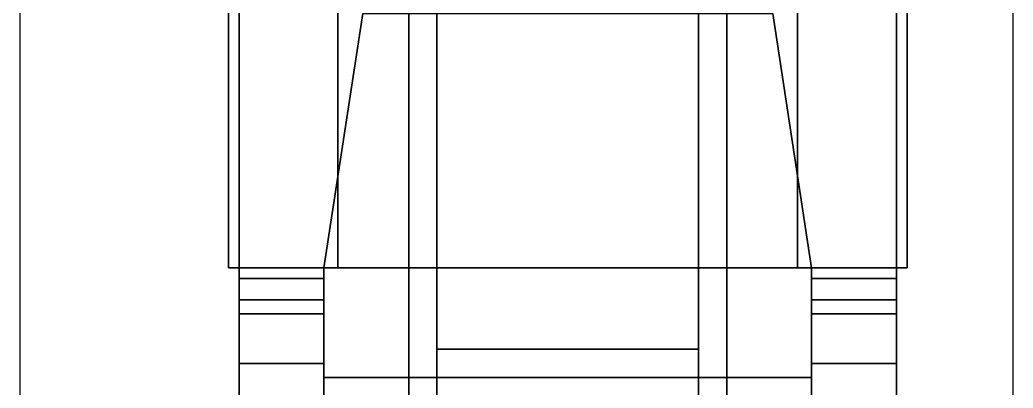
# Model space of a CAD drawing. Header units: millimetres. Extents: x -1.9 to 3, y -9.4 to 11.1.
# Drawn here: x -1.55 to 1.26, y 0.19 to 1.232 of the extents above; entities that cross this region are included whole.
import ezdxf

# ---------------------------------------------------------------- set-up
doc = ezdxf.new("R2010")
doc.units = ezdxf.units.MM
doc.header["$XCLIPFRAME"] = 2
for name, color, linetype in [('cab', 4, 'Continuous'), ('drawing', 9, 'Continuous'), ('mudguards', 6, 'Continuous')]:
    doc.layers.add(name, color=color, linetype=linetype)
picture_1 = doc.add_image_def('image1.gif', size_in_pixel=(3000, 1978))

msp = doc.modelspace()

# ---------------------------------------------------------------- linework, layer by layer
for points in [[(-0.45, 1.54, 0.74), (-0.45, -0.57, 0.74), (-0.37, -0.57, 0.74), (-0.37, 1.54, 0.74)], [(-0.45, 1.54, 0.56), (-0.45, -0.57, 0.56), (-0.45, -0.57, 0.74), (-0.45, 1.54, 0.74)], [(-0.37, 1.54, 0.56), (-0.37, -0.57, 0.56), (-0.45, -0.57, 0.56), (-0.45, 1.54, 0.56)], [(-0.37, -0.57, 0.74), (-0.37, -0.57, 0.56), (-0.37, 1.54, 0.56), (-0.37, 1.54, 0.74)], [(0.37, 1.54, 0.56), (0.37, -0.57, 0.56), (0.37, -0.57, 0.74), (0.37, 1.54, 0.74)], [(0.37, 1.54, 0.74), (0.37, -0.57, 0.74), (0.45, -0.57, 0.74), (0.45, 1.54, 0.74)], [(0.45, 1.54, 0.56), (0.45, -0.57, 0.56), (0.37, -0.57, 0.56), (0.37, 1.54, 0.56)], [(0.45, -0.57, 0.74), (0.45, -0.57, 0.56), (0.45, 1.54, 0.56), (0.45, 1.54, 0.74)], [(0.37, 0.3, 0.74), (0.37, 0.3, 0.56), (-0.37, 0.3, 0.56), (-0.37, 0.3, 0.74)], [(-0.37, 0.22, 0.74), (0.37, 0.22, 0.74), (0.37, 0.3, 0.74), (-0.37, 0.3, 0.74)], [(-0.37, 0.3, 0.56), (0.37, 0.3, 0.56), (0.37, 0.22, 0.56), (-0.37, 0.22, 0.56)], [(-0.37, 0.22, 0.56), (0.37, 0.22, 0.56), (0.37, 0.22, 0.74), (-0.37, 0.22, 0.74)]]:
    msp.add_3dface(points)
at = {"layer": 'cab'}
for points in [[(-0.58, 1.25, 0.74), (-0.69, 0.53, 0.74), (-0.69, 0.53, 2.1), (-0.58, 1.25, 2.04)], [(-0.58, 1.25, 2.04), (-0.69, 0.53, 2.1), (0.69, 0.53, 2.1), (0.58, 1.25, 2.04)], [(0.58, 1.25, 0.74), (0.69, 0.53, 0.74), (-0.69, 0.53, 0.74), (-0.58, 1.25, 0.74)], [(0.69, 0.53, 2.1), (0.69, 0.53, 0.74), (0.58, 1.25, 0.74), (0.58, 1.25, 2.04)], [(-0.69, 0.53, 0.74), (-0.69, 0.22, 0.74), (-0.69, 0.22, 2.08), (-0.69, 0.53, 2.1)], [(-0.69, 0.53, 2.1), (-0.69, 0.22, 2.08), (0.69, 0.22, 2.08), (0.69, 0.53, 2.1)], [(0.69, 0.53, 0.74), (0.69, 0.22, 0.74), (-0.69, 0.22, 0.74), (-0.69, 0.53, 0.74)], [(0.69, 0.22, 2.08), (0.69, 0.22, 0.74), (0.69, 0.53, 0.74), (0.69, 0.53, 2.1)], [(-0.69, 0.22, 2.08), (-0.69, 0.22, 0.74), (0.69, 0.22, 0.74), (0.69, 0.22, 2.08)]]:
    msp.add_3dface(points, dxfattribs=at)
at = {"layer": 'mudguards'}
for points in [[(-0.93, 0.53, 0.5), (-0.96, 0.53, 0.47), (-0.96, 1.63, 0.47), (-0.93, 1.6, 0.5)], [(-0.96, 0.53, 0.47), (-0.93, 0.53, 0.5), (-0.93, 1.6, 0.5), (-0.96, 1.63, 0.47)], [(0.93, 0.53, 0.5), (0.96, 0.53, 0.47), (0.96, 1.63, 0.47), (0.93, 1.6, 0.5)], [(0.96, 0.53, 0.47), (0.93, 0.53, 0.5), (0.93, 1.6, 0.5), (0.96, 1.63, 0.47)], [(-0.65, 0.53, 0.5), (-0.93, 0.53, 0.5), (-0.93, 1.6, 0.5), (-0.65, 1.6, 0.5)], [(-0.93, 0.53, 0.5), (-0.65, 0.53, 0.5), (-0.65, 1.6, 0.5), (-0.93, 1.6, 0.5)], [(0.65, 0.53, 0.5), (0.93, 0.53, 0.5), (0.93, 1.6, 0.5), (0.65, 1.6, 0.5)], [(0.93, 0.53, 0.5), (0.65, 0.53, 0.5), (0.65, 1.6, 0.5), (0.93, 1.6, 0.5)], [(-0.93, 0.5, 0.7), (-0.69, 0.5, 0.7), (-0.69, 0.53, 0.5), (-0.93, 0.53, 0.5)], [(-0.69, 0.5, 0.7), (-0.93, 0.5, 0.7), (-0.93, 0.53, 0.5), (-0.69, 0.53, 0.5)], [(0.93, 0.5, 0.7), (0.69, 0.5, 0.7), (0.69, 0.53, 0.5), (0.93, 0.53, 0.5)], [(0.69, 0.5, 0.7), (0.93, 0.5, 0.7), (0.93, 0.53, 0.5), (0.69, 0.53, 0.5)], [(-0.69, 0.44, 0.86), (-0.93, 0.44, 0.86), (-0.93, 0.5, 0.7), (-0.69, 0.5, 0.7)], [(-0.93, 0.44, 0.86), (-0.69, 0.44, 0.86), (-0.69, 0.5, 0.7), (-0.93, 0.5, 0.7)], [(0.69, 0.44, 0.86), (0.93, 0.44, 0.86), (0.93, 0.5, 0.7), (0.69, 0.5, 0.7)], [(0.93, 0.44, 0.86), (0.69, 0.44, 0.86), (0.69, 0.5, 0.7), (0.93, 0.5, 0.7)], [(-0.69, 0.4, 0.92), (-0.93, 0.4, 0.92), (-0.93, 0.44, 0.86), (-0.69, 0.44, 0.86)], [(-0.93, 0.4, 0.92), (-0.69, 0.4, 0.92), (-0.69, 0.44, 0.86), (-0.93, 0.44, 0.86)], [(0.69, 0.4, 0.92), (0.93, 0.4, 0.92), (0.93, 0.44, 0.86), (0.69, 0.44, 0.86)], [(0.93, 0.4, 0.92), (0.69, 0.4, 0.92), (0.69, 0.44, 0.86), (0.93, 0.44, 0.86)], [(-0.93, 0.26, 1.05), (-0.69, 0.26, 1.05), (-0.69, 0.4, 0.92), (-0.93, 0.4, 0.92)], [(-0.69, 0.26, 1.05), (-0.93, 0.26, 1.05), (-0.93, 0.4, 0.92), (-0.69, 0.4, 0.92)], [(0.93, 0.26, 1.05), (0.69, 0.26, 1.05), (0.69, 0.4, 0.92), (0.93, 0.4, 0.92)], [(0.69, 0.26, 1.05), (0.93, 0.26, 1.05), (0.93, 0.4, 0.92), (0.69, 0.4, 0.92)], [(-0.69, 0.15, 1.1), (-0.93, 0.15, 1.1), (-0.93, 0.26, 1.05), (-0.69, 0.26, 1.05)], [(-0.93, 0.15, 1.1), (-0.69, 0.15, 1.1), (-0.69, 0.26, 1.05), (-0.93, 0.26, 1.05)], [(0.69, 0.15, 1.1), (0.93, 0.15, 1.1), (0.93, 0.26, 1.05), (0.69, 0.26, 1.05)], [(0.93, 0.15, 1.1), (0.69, 0.15, 1.1), (0.69, 0.26, 1.05), (0.93, 0.26, 1.05)]]:
    msp.add_3dface(points, dxfattribs=at)

# ---------------------------------------------------------------- pictures from other files: only their frames are drawn
at = {"layer": 'drawing'}
image = msp.add_image(picture_1, insert=(6.66, 9.37, 12.49), size_in_units=(12.5, 8.2417), rotation=-90, dxfattribs=dict(at, fade=58))
image.dxf.v_pixel = (-0.00416667, -3e-19)
image.set_boundary_path([(1465.9, 7.1), (2999.5, 681.5)])
image.dxf.flags = 15

doc.saveas('drawing.dxf')
